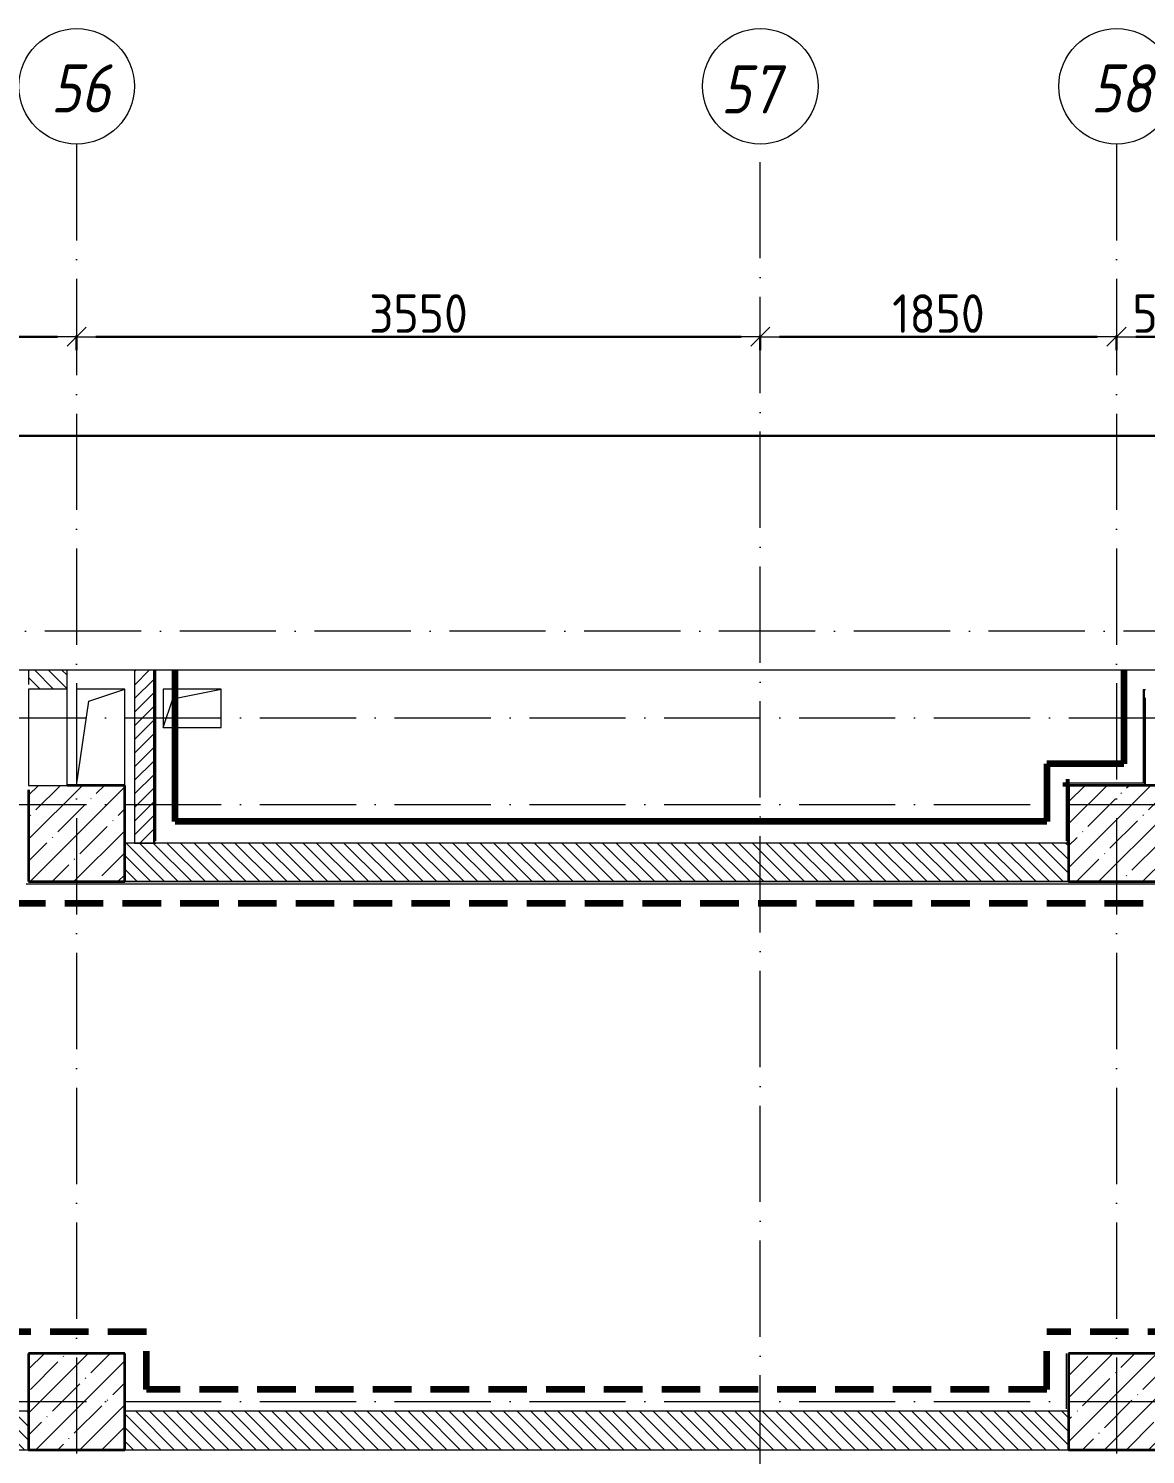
# Model space of a CAD drawing. Header units: millimetres. Extents: x -17017 to 628417, y -109036 to 199237.
# Drawn here: x 69780 to 75580, y -61440 to -54035 of the extents above; entities that cross this region are included whole.
import ezdxf

# ---------------------------------------------------------------- set-up
doc = ezdxf.new("R2010")
doc.units = ezdxf.units.MM
doc.linetypes.add('50_200_ШТРИХ_1Т_ш5_п1_п1_', pattern=[700, 500, -100, 0, -100])
doc.linetypes.add('Штриховая _2 мм - 1 мм_', pattern=[300, 200, -100])
for name, color, linetype, lineweight in [('0-1', 7, 'Continuous', 5), ('0-2', 7, 'Continuous', 9), ('Несущие колонны', 7, 'Continuous', 9), ('Несущие колонны-1', 7, 'Continuous', 35), ('Обобщенные модели', 7, 'Continuous', 9), ('Общие ребра', 7, 'Continuous', 9), ('Окна', 7, 'Continuous', 9), ('Оси', 7, 'Continuous', 9), ('Оси-1', 7, 'Continuous', 20), ('Оси-2', 7, '50_200_ШТРИХ_1Т_ш5_п1_п1_', 9), ('Размеры', 7, 'Continuous', 15), ('Стены-1', 7, 'Continuous', 13), ('стяжа', 7, 'Continuous', 30), ('Штриховка разреза-1', 7, 'Continuous', 9), ('Элементы узлов', 7, 'Continuous', 9)]:
    doc.layers.add(name, color=color, linetype=linetype, lineweight=lineweight)
for name, color, linetype, lineweight, true_color in [('Обобщенные модели-2', 3, 'Continuous', 90, 0x00ff00), ('СТ-11', 7, 'Continuous', 90, 0x800080), ('СТ-1_1', 7, 'Штриховая _2 мм - 1 мм_', 90, 0x888888), ('СТ-6_2', 7, 'Continuous', 90, 0x0080ff)]:
    doc.layers.add(name, color=color, linetype=linetype, lineweight=lineweight, true_color=true_color)
doc.layers.get('0-2').off()
doc.styles.add('ISOCPEUR_I_1', font='isocpeui.ttf', dxfattribs={"width": 0.85, "height": 2.5})
doc.styles.add('СПДС', font='isocpeur.ttf', dxfattribs={"width": 0.9})
doc.dimstyles.new('Размера А3', dxfattribs={"dimtxt": 200, "dimasz": 100, "dimexe": 70, "dimexo": 100, "dimgap": 20, "dimtad": 1, "dimdec": 0, "dimrnd": 10, "dimzin": 0, "dimdsep": 46, "dimtxsty": 'СПДС', "dimblk": 'ARROWHEAD_6', "dimcen": 1, "dimclrd": 256, "dimclre": 256, "dimclrt": 256, "dimazin": 0, "dimtfac": 1, "dimtdec": 0, "dimtmove": 2, "dimatfit": 3, "dimfxl": 1, "dimtolj": 1, "dimtzin": 0, "dimarcsym": 0})
pattern_1 = [(135, (0, 0), (-35.35534, -35.35534), [])]

# ---------------------------------------------------------------- blocks, each defined once
blk = doc.blocks.new('Ось сетки - Круг_Ø6_00__ISO-2_5_0_9K_-16731441-АИ2_02_План отделки стен 2-го этажа _Часть 2_')
at = {"layer": 'Оси-1'}
blk.add_circle((0, 0), 3, dxfattribs=at)
blk = doc.blocks.new('ARROWHEAD_6')
at = {"color": 0, "linetype": 'Continuous'}
for p, q in [((0, 0), (-1, 0)), ((-0.5, -0.5), (0.5, 0.5))]:
    blk.add_line(p, q, dxfattribs=at)
blk = doc.blocks.new('*D690')
at = {"layer": 'Defpoints', "color": 0, "transparency": 16777216}
for p in [(70029.9, -55529.4), (70029.9, -55635.4), (67129.9, -55905.1)]:
    blk.add_point(p, dxfattribs=at)
at = {"layer": 'Размеры', "lineweight": -2, "transparency": 16777216}
for p, q in [((67129.9, -55805.1), (67129.9, -55565.4)), ((67229.9, -55635.4), (69929.9, -55635.4)), ((70029.9, -55629.4), (70029.9, -55705.4))]:
    blk.add_line(p, q, dxfattribs=at)
at = {"layer": 'Размеры', "lineweight": -2, "transparency": 16777216, "xscale": 100, "yscale": 100, "zscale": 100, "rotation": 180}
blk.add_blockref('ARROWHEAD_6', (67129.9, -55635.4), dxfattribs=at)
at = {"layer": 'Размеры', "lineweight": -2, "transparency": 16777216, "xscale": 100, "yscale": 100, "zscale": 100}
blk.add_blockref('ARROWHEAD_6', (70029.9, -55635.4), dxfattribs=at)
at = {"layer": 'Размеры', "transparency": 16777216, "insert": (68579.9, -55515.4), "char_height": 200, "width": 2.488, "attachment_point": 5, "style": 'СПДС'}
blk.add_mtext('\\A1;2900', dxfattribs=at)
blk = doc.blocks.new('*D691')
at = {"layer": 'Defpoints', "color": 0, "transparency": 16777216}
for p in [(70029.9, -55529.4), (73579.9, -55529.4), (73579.9, -55635.4)]:
    blk.add_point(p, dxfattribs=at)
at = {"layer": 'Размеры', "lineweight": -2, "transparency": 16777216}
for p, q in [((70029.9, -55629.4), (70029.9, -55705.4)), ((70129.9, -55635.4), (73479.9, -55635.4)), ((73579.9, -55629.4), (73579.9, -55705.4))]:
    blk.add_line(p, q, dxfattribs=at)
at = {"layer": 'Размеры', "lineweight": -2, "transparency": 16777216, "xscale": 100, "yscale": 100, "zscale": 100, "rotation": 180}
blk.add_blockref('ARROWHEAD_6', (70029.9, -55635.4), dxfattribs=at)
at = {"layer": 'Размеры', "lineweight": -2, "transparency": 16777216, "xscale": 100, "yscale": 100, "zscale": 100}
blk.add_blockref('ARROWHEAD_6', (73579.9, -55635.4), dxfattribs=at)
at = {"layer": 'Размеры', "transparency": 16777216, "insert": (71804.9, -55515.4), "char_height": 200, "width": 2.488, "attachment_point": 5, "style": 'СПДС'}
blk.add_mtext('\\A1;3550', dxfattribs=at)
blk = doc.blocks.new('*D692')
at = {"layer": 'Defpoints', "color": 0, "transparency": 16777216}
for p in [(73579.9, -55529.4), (75429.9, -55529.4), (75429.9, -55635.4)]:
    blk.add_point(p, dxfattribs=at)
at = {"layer": 'Размеры', "lineweight": -2, "transparency": 16777216}
for p, q in [((73579.9, -55629.4), (73579.9, -55705.4)), ((73679.9, -55635.4), (75329.9, -55635.4)), ((75429.9, -55629.4), (75429.9, -55705.4))]:
    blk.add_line(p, q, dxfattribs=at)
at = {"layer": 'Размеры', "lineweight": -2, "transparency": 16777216, "xscale": 100, "yscale": 100, "zscale": 100, "rotation": 180}
blk.add_blockref('ARROWHEAD_6', (73579.9, -55635.4), dxfattribs=at)
at = {"layer": 'Размеры', "lineweight": -2, "transparency": 16777216, "xscale": 100, "yscale": 100, "zscale": 100}
blk.add_blockref('ARROWHEAD_6', (75429.9, -55635.4), dxfattribs=at)
at = {"layer": 'Размеры', "transparency": 16777216, "insert": (74504.9, -55515.4), "char_height": 200, "width": 2.3, "attachment_point": 5, "style": 'СПДС'}
blk.add_mtext('\\A1;1850', dxfattribs=at)
blk = doc.blocks.new('*D693')
at = {"layer": 'Defpoints', "color": 0, "transparency": 16777216}
for p in [(75429.9, -55529.4), (75979.9, -55635.4), (75979.9, -55905.1)]:
    blk.add_point(p, dxfattribs=at)
at = {"layer": 'Размеры', "lineweight": -2, "transparency": 16777216}
for p, q in [((75979.9, -55805.1), (75979.9, -55565.4)), ((75429.9, -55629.4), (75429.9, -55705.4)), ((75529.9, -55635.4), (75879.9, -55635.4))]:
    blk.add_line(p, q, dxfattribs=at)
at = {"layer": 'Размеры', "lineweight": -2, "transparency": 16777216, "xscale": 100, "yscale": 100, "zscale": 100, "rotation": 180}
blk.add_blockref('ARROWHEAD_6', (75429.9, -55635.4), dxfattribs=at)
at = {"layer": 'Размеры', "lineweight": -2, "transparency": 16777216, "xscale": 100, "yscale": 100, "zscale": 100}
blk.add_blockref('ARROWHEAD_6', (75979.9, -55635.4), dxfattribs=at)
at = {"layer": 'Размеры', "transparency": 16777216, "insert": (75704.9, -55515.4), "char_height": 200, "width": 1.866, "attachment_point": 5, "style": 'СПДС'}
blk.add_mtext('\\A1;550', dxfattribs=at)
blk = doc.blocks.new('*D699')
at = {"layer": 'Defpoints', "color": 0, "transparency": 16777216}
for p in [(61229.9, -56043.7), (93429.9, -56043.7), (93429.9, -56149.8)]:
    blk.add_point(p, dxfattribs=at)
at = {"layer": 'Размеры', "lineweight": -2, "transparency": 16777216}
for p, q in [((61229.9, -56143.7), (61229.9, -56219.8)), ((61329.9, -56149.8), (93329.9, -56149.8)), ((93429.9, -56143.7), (93429.9, -56219.8))]:
    blk.add_line(p, q, dxfattribs=at)
at = {"layer": 'Размеры', "lineweight": -2, "transparency": 16777216, "xscale": 100, "yscale": 100, "zscale": 100, "rotation": 180}
blk.add_blockref('ARROWHEAD_6', (61229.9, -56149.8), dxfattribs=at)
at = {"layer": 'Размеры', "lineweight": -2, "transparency": 16777216, "xscale": 100, "yscale": 100, "zscale": 100}
blk.add_blockref('ARROWHEAD_6', (93429.9, -56149.8), dxfattribs=at)
at = {"layer": 'Размеры', "transparency": 16777216, "insert": (77329.9, -56029.8), "char_height": 200, "width": 3.111, "attachment_point": 5, "style": 'СПДС'}
blk.add_mtext('\\A1;32200', dxfattribs=at)
blk = doc.blocks.new('BSC_Колонна _Прямоугольная - 500х500-V80-АИ2_02_План отделки стен 2-го этажа _Часть 2_')
at = {"layer": 'Несущие колонны'}
h = blk.add_hatch(dxfattribs=at)
h.set_pattern_fill('FP_90', color=256, style=0, pattern_type=2)
h.set_pattern_definition([(45, (-85500, -48000), (-114.04925, 114.04925), []), (45, (-85385.95, -48000), (-114.04925, 114.04925), [201.613, -40.323, 3.353, -36.97])])
h.paths.add_polyline_path([(-250, -250), (250, -250), (250, 250), (-250, 250)], flags=0)
at = {"layer": 'Несущие колонны-1'}
for p, q in [((250, 250), (-250, 250)), ((-250, 250), (-250, -250)), ((250, -250), (250, 250)), ((-250, -250), (250, -250))]:
    blk.add_line(p, q, dxfattribs=at)
blk = doc.blocks.new('BSC_Колонна _Прямоугольная - 500х500-25978818-АИ2_02_План отделки стен 2-го этажа _Часть 2_')
at = {"layer": 'Несущие колонны'}
h = blk.add_hatch(dxfattribs=at)
h.set_pattern_fill('FP_129', color=256, style=0, pattern_type=2)
h.set_pattern_definition([(45, (-80100, -48000), (-114.04925, 114.04925), []), (45, (-79985.95, -48000), (-114.04925, 114.04925), [201.613, -40.323, 3.353, -36.97])])
h.paths.add_polyline_path([(-250, -250), (250, -250), (250, 250), (-250, 250), (-250, 226)], flags=0)
at = {"layer": 'Несущие колонны-1'}
for p, q in [((-250, 226), (-250, -250)), ((250, 250), (-50, 250)), ((250, -250), (250, 250)), ((-250, -250), (250, -250))]:
    blk.add_line(p, q, dxfattribs=at)
blk = doc.blocks.new('BSC_Колонна _Прямоугольная - 500х500-V134-АИ2_02_План отделки стен 2-го этажа _Часть 2_')
at = {"layer": 'Несущие колонны'}
h = blk.add_hatch(dxfattribs=at)
h.set_pattern_fill('FP_134', color=256, style=0, pattern_type=2)
h.set_pattern_definition([(45, (-80100, -45050), (-114.04925, 114.04925), []), (45, (-79985.95, -45050), (-114.04925, 114.04925), [201.613, -40.323, 3.353, -36.97])])
h.paths.add_polyline_path([(-250, -250), (250, -250), (250, 250), (-250, 250)], flags=0)
at = {"layer": 'Несущие колонны-1'}
for p, q in [((250, 250), (-250, 250)), ((-250, 250), (-250, -250)), ((250, -250), (250, 250)), ((-250, -250), (250, -250))]:
    blk.add_line(p, q, dxfattribs=at)
blk = doc.blocks.new('BSC_Колонна _Прямоугольная - 500х500-V136-АИ2_02_План отделки стен 2-го этажа _Часть 2_')
at = {"layer": 'Несущие колонны'}
h = blk.add_hatch(dxfattribs=at)
h.set_pattern_fill('FP_136', color=256, style=0, pattern_type=2)
h.set_pattern_definition([(45, (-85500, -45050), (-114.04925, 114.04925), []), (45, (-85385.95, -45050), (-114.04925, 114.04925), [201.613, -40.323, 3.353, -36.97])])
h.paths.add_polyline_path([(-250, -250), (250, -250), (250, 250), (-250, 250)], flags=0)
at = {"layer": 'Несущие колонны-1'}
for p, q in [((250, 250), (-250, 250)), ((-250, 250), (-250, -250)), ((250, -250), (250, 250)), ((-250, -250), (250, -250))]:
    blk.add_line(p, q, dxfattribs=at)
blk = doc.blocks.new('AR_Отверстие Ниша - Лючок-32401976-АИ2_02_План отделки стен 2-го этажа _Часть 2_')
at = {"layer": 'Окна'}
for p, q in [((250, 100), (-250, 100)), ((-250, 100), (-250, -100)), ((250, -100), (250, 100)), ((-250, -100), (250, -100))]:
    blk.add_line(p, q, dxfattribs=at)
blk = doc.blocks.new('AR_Отверстие прямоугольное _в плите_ - AR_Отверстие прямоугольное _в плите_-V194-АИ2_02_План отделки стен 2-го этажа _Часть 2_')
at = {"layer": 'Обобщенные модели'}
for p, q in [((125, 250), (-125, 250)), ((-125, 250), (-125, -250)), ((-62.5, 187.5), (125, 250)), ((125, -250), (125, 250)), ((-125, -250), (-62.5, 187.5))]:
    blk.add_line(p, q, dxfattribs=at)
blk = doc.blocks.new('AR_Отверстие прямоугольное _в плите_ - AR_Отверстие прямоугольное _в плите_-30459372-АИ2_02_План отделки стен 2-го этажа _Часть 2_')
at = {"layer": 'Обобщенные модели'}
for p, q in [((150, 100), (-150, 100)), ((-150, 100), (-150, -100)), ((-100, 50), (150, 100)), ((150, -100), (150, 100)), ((-150, -100), (-100, 50)), ((-150, -100), (150, -100))]:
    blk.add_line(p, q, dxfattribs=at)
blk = doc.blocks.new('0125-Р-ОО-Ш2-АР-о_23_10_2024_rvt-1-АИ2_02_План отделки стен 2-го этажа _Часть 2_')
at = {"layer": 'Штриховка разреза-1'}
h = blk.add_hatch(dxfattribs=at)
h.set_pattern_fill('FP_2', color=256, style=0, pattern_type=2)
h.set_pattern_definition(pattern_1)
h.paths.add_polyline_path([(79850, 48750), (80050, 48750), (80050, 48850), (79850, 48850), (79850, 48774)], flags=0)
h = blk.add_hatch(dxfattribs=at)
h.set_pattern_fill('FP_92', color=256, style=0, pattern_type=2)
h.set_pattern_definition([(45, (0, 0), (-35.35534, 35.35534), [])])
h.paths.add_polyline_path([(80400, 47950), (80500, 47950), (80500, 48850), (80400, 48850), (80400, 48542.9)], flags=0)
h = blk.add_hatch(dxfattribs=at)
h.set_pattern_fill('FP_2', color=256, style=0, pattern_type=2)
h.set_pattern_definition(pattern_1)
h.paths.add_polyline_path([(85250, 47750), (85250, 47950), (80350, 47950), (80350, 47750), (83562.3, 47750)], flags=0)
h = blk.add_hatch(dxfattribs=at)
h.set_pattern_fill('FP_2', color=256, style=0, pattern_type=2)
h.set_pattern_definition(pattern_1)
h.paths.add_polyline_path([(79850, 44800), (79850, 45000), (77350, 45000), (77350, 44800), (79834.4, 44800)], flags=0)
h = blk.add_hatch(dxfattribs=at)
h.set_pattern_fill('FP_2', color=256, style=0, pattern_type=2)
h.set_pattern_definition(pattern_1)
h.paths.add_polyline_path([(85250, 44800), (85250, 45000), (80350, 45000), (80350, 44800), (83562.3, 44800)], flags=0)
at = {"layer": 'Стены-1'}
for p, q in [((79850, 48850), (79850, 48774)), ((80050, 48750), (80050, 48850)), ((80400, 48850), (80400, 47950)), ((80500, 47950), (80500, 48850)), ((85250, 47950), (80350, 47950)), ((80400, 47950), (80500, 47950)), ((80350, 47750), (85250, 47750)), ((79850, 45000), (77350, 45000)), ((85250, 45000), (80350, 45000)), ((77350, 44800), (79850, 44800)), ((80350, 44800), (85250, 44800))]:
    blk.add_line(p, q, dxfattribs=at)
at = {"layer": '0-2', "rotation": 269.9999999999999}
blk.add_blockref('AR_Отверстие Ниша - Лючок-32401976-АИ2_02_План отделки стен 2-го этажа _Часть 2_', (79950, 48500), dxfattribs=at)
at = {"layer": '0-2'}
for name, p in [('AR_Отверстие прямоугольное _в плите_ - AR_Отверстие прямоугольное _в плите_-V194-АИ2_02_План отделки стен 2-го этажа _Часть 2_', (80225, 48500)), ('AR_Отверстие прямоугольное _в плите_ - AR_Отверстие прямоугольное _в плите_-30459372-АИ2_02_План отделки стен 2-го этажа _Часть 2_', (80700, 48650)), ('BSC_Колонна _Прямоугольная - 500х500-25978818-АИ2_02_План отделки стен 2-го этажа _Часть 2_', (80100, 48000)), ('BSC_Колонна _Прямоугольная - 500х500-V80-АИ2_02_План отделки стен 2-го этажа _Часть 2_', (85500, 48000)), ('BSC_Колонна _Прямоугольная - 500х500-V134-АИ2_02_План отделки стен 2-го этажа _Часть 2_', (80100, 45050)), ('BSC_Колонна _Прямоугольная - 500х500-V136-АИ2_02_План отделки стен 2-го этажа _Часть 2_', (85500, 45050))]:
    blk.add_blockref(name, p, dxfattribs=at)
blk = doc.blocks.new('101_Уголок настенный вертикальный_Металл-ПМЮ-02_ - Металл-ПО-97-02_мерседес-20888985-АИ2_02_План отделки стен 2-го этажа _Часть 2_')
at = {"layer": 'Обобщенные модели-2'}
for p, q in [((145, 8), (125, 8)), ((125, 8), (125, -12)), ((127, -12), (127, 6)), ((127, 6), (145, 6)), ((145, 6), (145, 8)), ((125, -12), (127, -12))]:
    blk.add_line(p, q, dxfattribs=at)
blk = doc.blocks.new('DET_Линия разрыва - По умолчанию-18881922-АИ2_02_План отделки стен 2-го этажа _Часть 2_')
at = {"layer": 'Элементы узлов'}
blk.add_line((16354.1, 0), (224.2, 0), dxfattribs=at)
blk = doc.blocks.new('2ч2эт')
at = {"layer": 'Общие ребра'}
for p, q in [((70434.9, -57365.3), (70434.9, -58260.3)), ((75574.9, -57960.3), (75574.9, -57469.8)), ((75174.9, -58260.3), (75174.9, -57960.3)), ((75174.9, -57960.3), (75574.9, -57960.3))]:
    blk.add_line(p, q, dxfattribs=at)
at = {"layer": 'СТ-11'}
for p, q in [((75467.9, -57365.3), (75467.9, -57853.3)), ((75067.9, -57853.3), (75067.9, -58153.3)), ((75467.9, -57853.3), (75067.9, -57853.3)), ((75067.9, -58153.3), (70541.9, -58153.3))]:
    blk.add_line(p, q, dxfattribs=at)
at = {"layer": 'СТ-1_1'}
for p, q in [((69667.9, -58577.3), (80917.9, -58577.3)), ((70391.9, -60803.3), (69667.9, -60803.3)), ((70391.9, -61103.3), (70391.9, -60803.3)), ((75791.9, -60803.3), (75067.9, -60803.3)), ((75067.9, -61103.3), (75067.9, -60803.3)), ((75067.9, -61103.3), (70391.9, -61103.3))]:
    blk.add_line(p, q, dxfattribs=at)
at = {"layer": 'СТ-6_2'}
blk.add_line((70541.9, -58153.3), (70541.9, -57365.3), dxfattribs=at)
at = {"layer": 'Стены-1'}
for p, q in [((70429.9, -57365.3), (70429.9, -58265.3)), ((70441.9, -58253.3), (70441.9, -57365.3)), ((75567.9, -57469.8), (75567.9, -57953.3)), ((75579.9, -57469.8), (75567.9, -57469.8)), ((75579.9, -57965.3), (75579.9, -57511.3)), ((75167.9, -57953.3), (75167.9, -58253.3)), ((75567.9, -57953.3), (75167.9, -57953.3)), ((70429.9, -58265.3), (70441.9, -58265.3)), ((69767.9, -58477.3), (75923.9, -58477.3)), ((75179.9, -58465.3), (70279.9, -58465.3)), ((75167.9, -60915.3), (75167.9, -61203.3))]:
    blk.add_line(p, q, dxfattribs=at)
at = {"layer": '0-1'}
blk.add_blockref('0125-Р-ОО-Ш2-АР-о_23_10_2024_rvt-1-АИ2_02_План отделки стен 2-го этажа _Часть 2_', (-10070.1, -106215.3), dxfattribs=at)
at = {"layer": 'Обобщенные модели-2'}
blk.add_blockref('101_Уголок настенный вертикальный_Металл-ПМЮ-02_ - Металл-ПО-97-02_мерседес-20888985-АИ2_02_План отделки стен 2-го этажа _Часть 2_', (75041, -57959.3), dxfattribs=at)
at = {"layer": 'Элементы узлов', "rotation": 180}
blk.add_blockref('DET_Линия разрыва - По умолчанию-18881922-АИ2_02_План отделки стен 2-го этажа _Часть 2_', (79282.9, -57365.3), dxfattribs=at)
blk = doc.blocks.new('ось2эт')
at = {"layer": 'Оси-2'}
for p, q in [((70029.9, -54635.1), (70029.9, -95015.3)), ((73579.9, -108435.9), (73579.9, -54635.1)), ((75429.9, -54635.1), (75429.9, -91965.3)), ((94868.3, -57165.3), (66779.9, -57165.3)), ((66779.9, -57615.3), (96138.3, -57615.3)), ((66779.9, -58065.3), (94868.3, -58065.3)), ((66779.9, -61165.3), (94868.3, -61165.3))]:
    blk.add_line(p, q, dxfattribs=at)
at = {"layer": 'Оси-1', "xscale": 99.99999999999993, "yscale": 99.99999999999993, "zscale": 99.99999999999993, "rotation": 180}
for p in [(70029.9, -54335.1), (75429.9, -54335.1)]:
    blk.add_blockref('Ось сетки - Круг_Ø6_00__ISO-2_5_0_9K_-16731441-АИ2_02_План отделки стен 2-го этажа _Часть 2_', p, dxfattribs=at)
at = {"layer": 'Оси-1', "xscale": 99.99999999999993, "yscale": 99.99999999999993, "zscale": 99.99999999999993}
blk.add_blockref('Ось сетки - Круг_Ø6_00__ISO-2_5_0_9K_-16731441-АИ2_02_План отделки стен 2-го этажа _Часть 2_', (73579.9, -54335.1), dxfattribs=at)
at = {"layer": 'Оси', "char_height": 250, "width": 404.05, "attachment_point": 1, "style": 'ISOCPEUR_I_1'}
for s, insert in [('56', (69895.6, -54221.1)), ('57', (73375, -54226.3)), ('58', (75295.6, -54221.1))]:
    blk.add_mtext(s, dxfattribs=dict(at, insert=insert))
at = {"layer": 'Размеры'}
for base, p1, p2, picture, middle in [((70029.9, -55635.4), (67129.9, -55905.1), (70029.9, -55529.4), '*D690', (68579.9, -55515.4)), ((73579.9, -55635.4), (70029.9, -55529.4), (73579.9, -55529.4), '*D691', (71804.9, -55515.4)), ((75429.9, -55635.4), (73579.9, -55529.4), (75429.9, -55529.4), '*D692', (74504.9, -55515.4)), ((75979.9, -55635.4), (75429.9, -55529.4), (75979.9, -55905.1), '*D693', (75704.9, -55515.4)), ((93429.9, -56149.8), (61229.9, -56043.7), (93429.9, -56043.7), '*D699', (77329.9, -56029.8))]:
    dim = blk.add_linear_dim(base=base, p1=p1, p2=p2, dimstyle='Размера А3', dxfattribs=at)
    dim.commit()
    dim.dimension.update_dxf_attribs({"geometry": picture, "text_midpoint": middle})

msp = doc.modelspace()

# ---------------------------------------------------------------- block references
at = {"layer": 'стяжа'}
for name in ['ось2эт', '2ч2эт']:
    msp.add_blockref(name, (0, 0), dxfattribs=at)

doc.saveas('drawing.dxf')
